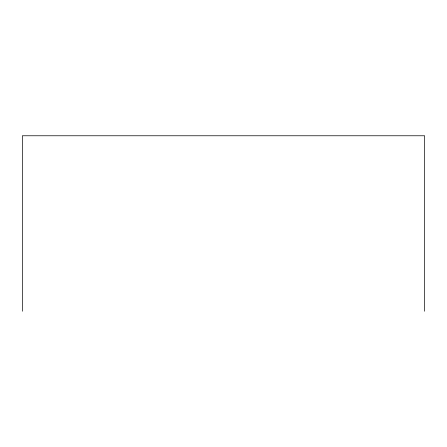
<?xml version="1.0" encoding="UTF-8"?>
<svg xmlns="http://www.w3.org/2000/svg" width="447" height="447" viewBox="0 0 447 447"><rect width="100%" height="100%" fill="white"/><g stroke="black" fill="none" stroke-linecap="round" stroke-linejoin="round"><path stroke-width="0.67" d="M424.65 311.235L424.65 135.765L22.35 135.765L22.35 311.235"/></g></svg>
